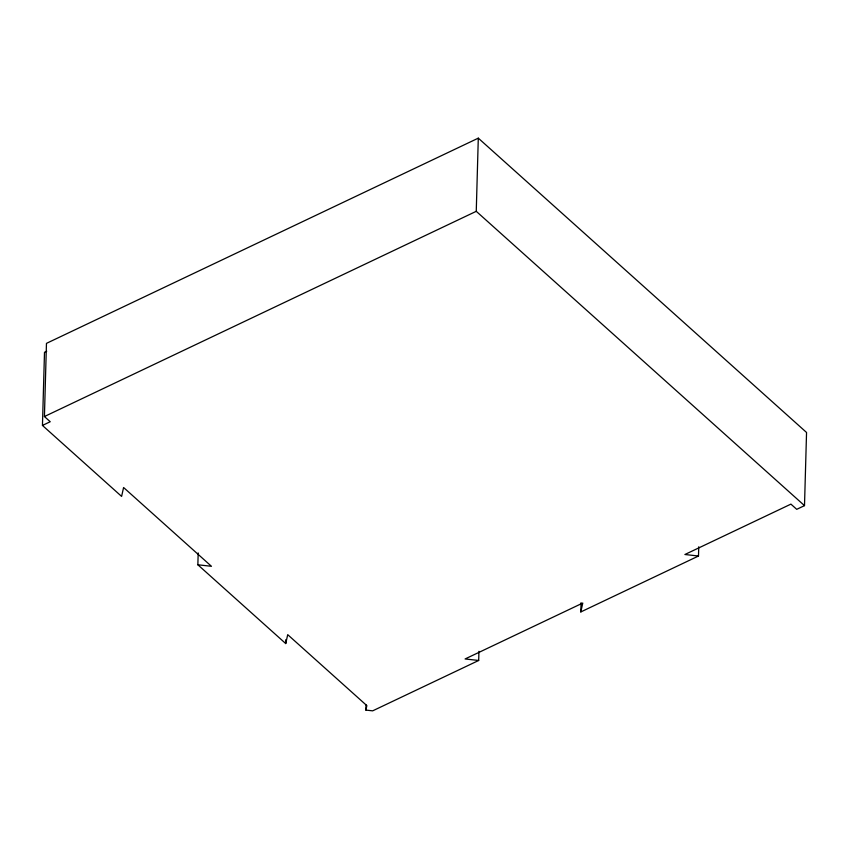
<?xml version="1.0" encoding="UTF-8"?>
<svg xmlns="http://www.w3.org/2000/svg" width="849" height="849" viewBox="0 0 849 849"><rect width="100%" height="100%" fill="white"/><g stroke="black" fill="none" stroke-linecap="round" stroke-linejoin="round"><path stroke-width="1.27" d="M198.188 552.922L197.859 564.776L211.454 566.294L123.583 487.506L121.609 496.41L42.45 425.434L44.498 352.271L46.716 351.21M42.45 425.434L50.229 421.73L44.424 416.53L46.462 343.367L478.295 138.154L806.55 432.47L804.502 505.633L796.723 509.336L790.918 504.126L684.899 554.503L698.494 556.021L698.748 546.798M197.859 564.776L285.731 643.574L285.848 639.647M478.942 651.321L478.687 660.469L372.669 710.846L365.877 710.093L366.025 704.872M804.502 505.633L476.257 211.316L478.295 138.154M698.494 556.021L580.812 611.938L581.066 602.716M285.731 643.574L287.705 634.659L366.864 705.636L365.877 710.093M580.812 611.938L582.775 603.034L465.093 658.962L478.687 660.469M44.424 416.53L476.257 211.316"/></g></svg>
